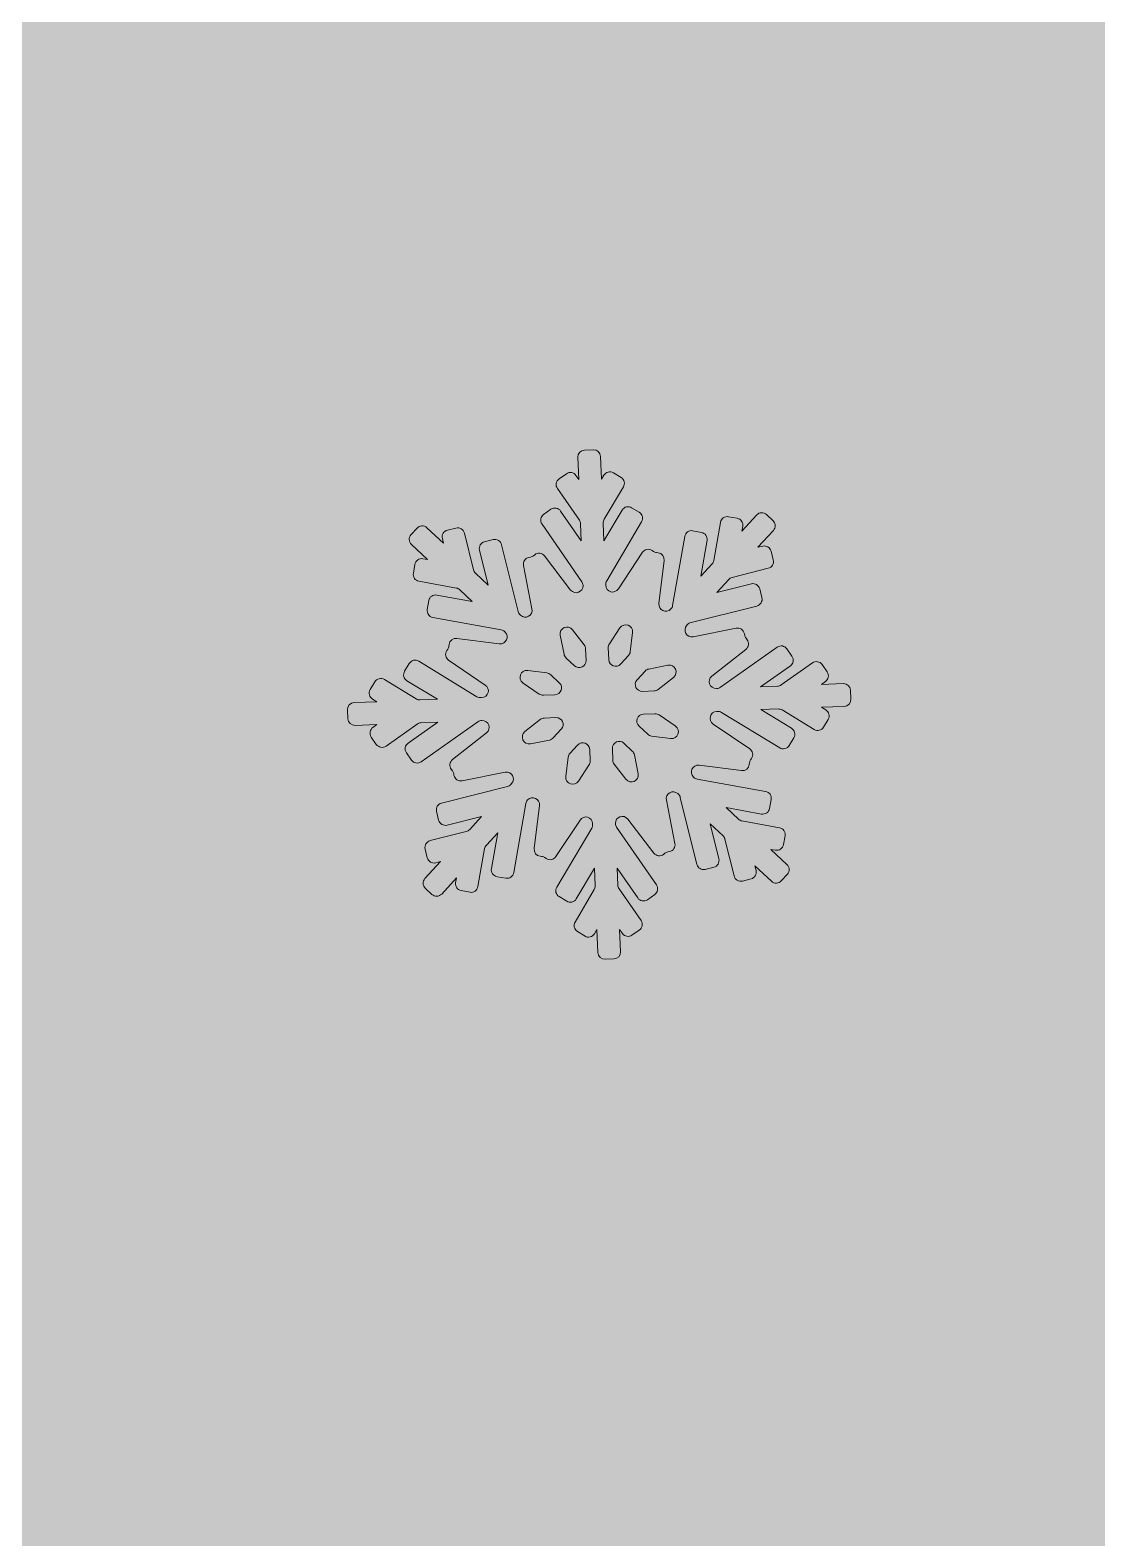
# Model space of a CAD drawing. Header units: millimetres. Extents: x 6 to 192, y -123 to -19.
# Drawn here: x 152.76 to 162.55, y -70.74 to -56.9 of the extents above; entities that cross this region are included whole.
import ezdxf

# ---------------------------------------------------------------- set-up
doc = ezdxf.new("R2010")
doc.units = ezdxf.units.MM
doc.header["$MEASUREMENT"] = 0
doc.layers.add('engraving', color=7, linetype='Continuous')
doc.layers.add('Layer 1', color=7, linetype='Continuous')

msp = doc.modelspace()

# ---------------------------------------------------------------- hatches: boundary and pattern name
at = {"layer": 'Layer 1'}
h = msp.add_hatch(color=2, dxfattribs=at)
h.dxf.hatch_style = 2
edge = h.paths.add_edge_path()
edge.add_spline(control_points=[(177.812, -93.85), (176.467, -94.657), (175.24, -95.279), (174.131, -95.716), (173.022, -96.154), (171.927, -96.439), (170.853, -96.573), (169.777, -96.709), (168.668, -96.691), (167.525, -96.523), (166.382, -96.356), (165.071, -96.069), (163.592, -95.665), (166.349, -92.372), (168.685, -88.49), (170.601, -84.018), (172.518, -79.547), (173.475, -74.992), (173.475, -70.352), (173.475, -65.108), (172.483, -60.184), (170.5, -55.578), (168.516, -50.974), (165.811, -46.956), (162.382, -43.527), (158.953, -40.098), (154.935, -37.393), (150.331, -35.409), (148.214, -34.498), (146.029, -33.798), (143.778, -33.306), (143.229, -31.368), (141.514, -29.909), (139.444, -29.751), (140.949, -28.636), (141.929, -26.852), (141.929, -24.835), (141.929, -21.455), (139.189, -18.715), (135.808, -18.715), (132.428, -18.715), (129.688, -21.455), (129.688, -24.835), (129.688, -26.852), (130.667, -28.636), (132.172, -29.751), (130.144, -29.906), (128.457, -31.31), (127.874, -33.19), (125.431, -33.686), (123.067, -34.425), (120.782, -35.409), (116.177, -37.393), (112.159, -40.098), (108.731, -43.527), (105.302, -46.956), (102.595, -50.974), (100.612, -55.578), (98.628, -60.184), (97.637, -65.108), (97.637, -70.352), (97.637, -75.395), (98.527, -80.102), (100.31, -84.472), (102.09, -88.843), (104.596, -92.74), (107.823, -96.17), (106.209, -97.516), (104.747, -98.809), (103.436, -100.053), (102.125, -101.298), (100.998, -102.39), (100.058, -103.33), (99.115, -104.272), (98.174, -105.347), (97.234, -106.557), (97.234, -106.557), (116.799, -116.844), (116.799, -116.844), (116.865, -116.844), (117.605, -116.322), (119.017, -115.28), (120.429, -114.237), (122.108, -113.095), (124.059, -111.851), (126.009, -110.607), (128.026, -109.464), (130.111, -108.423), (132.193, -107.38), (134.009, -106.86), (135.556, -106.86), (136.699, -106.86), (137.876, -107.044), (139.086, -107.414), (140.296, -107.783), (141.523, -108.237), (142.767, -108.776), (144.01, -109.313), (145.271, -109.901), (146.548, -110.541), (147.825, -111.178), (149.104, -111.767), (150.381, -112.306), (152.196, -113.112), (154.045, -113.884), (155.927, -114.625), (157.81, -115.364), (159.725, -115.986), (161.676, -116.491), (163.626, -116.995), (165.625, -117.331), (167.677, -117.499), (169.727, -117.666), (171.827, -117.583), (173.979, -117.247), (176.869, -116.776), (179.426, -116.07), (181.644, -115.129), (183.863, -114.187), (185.744, -113.247), (187.292, -112.306), (189.039, -111.162), (190.585, -109.951), (191.93, -108.674), (191.93, -108.674), (177.812, -93.85), (177.812, -93.85)], knot_values=[0, 0, 0, 0, 1, 1, 1, 2, 2, 2, 3, 3, 3, 4, 4, 4, 5, 5, 5, 6, 6, 6, 7, 7, 7, 8, 8, 8, 9, 9, 9, 10, 10, 10, 11, 11, 11, 12, 12, 12, 13, 13, 13, 14, 14, 14, 15, 15, 15, 16, 16, 16, 17, 17, 17, 18, 18, 18, 19, 19, 19, 20, 20, 20, 21, 21, 21, 22, 22, 22, 23, 23, 23, 24, 24, 24, 25, 25, 25, 26, 26, 26, 27, 27, 27, 28, 28, 28, 29, 29, 29, 30, 30, 30, 31, 31, 31, 32, 32, 32, 33, 33, 33, 34, 34, 34, 35, 35, 35, 36, 36, 36, 37, 37, 37, 38, 38, 38, 39, 39, 39, 40, 40, 40, 41, 41, 41, 42, 42, 42, 42], degree=3, periodic=1)
edge = h.paths.add_edge_path()
edge.add_spline(control_points=[(132.001, -24.835), (132.001, -22.736), (133.709, -21.028), (135.808, -21.028), (137.908, -21.028), (139.616, -22.736), (139.616, -24.835), (139.616, -26.935), (137.908, -28.643), (135.808, -28.643), (133.709, -28.643), (132.001, -26.935), (132.001, -24.835)], knot_values=[0, 0, 0, 0, 1, 1, 1, 2, 2, 2, 3, 3, 3, 4, 4, 4, 4], degree=3, periodic=1)
edge = h.paths.add_edge_path()
edge.add_spline(control_points=[(150.532, -76.504), (149.691, -78.455), (148.566, -80.152), (147.154, -81.597), (145.742, -83.044), (144.061, -84.186), (142.111, -85.026), (140.16, -85.867), (138.078, -86.286), (135.859, -86.286), (133.64, -86.286), (131.556, -85.867), (129.607, -85.026), (127.655, -84.186), (125.958, -83.044), (124.513, -81.597), (123.067, -80.152), (121.924, -78.455), (121.085, -76.504), (120.243, -74.555), (119.824, -72.47), (119.824, -70.252), (119.824, -68.033), (120.243, -65.95), (121.085, -63.999), (121.924, -62.05), (123.067, -60.369), (124.513, -58.957), (125.958, -57.545), (127.655, -56.42), (129.607, -55.578), (131.556, -54.738), (133.64, -54.318), (135.859, -54.318), (138.078, -54.318), (140.16, -54.738), (142.111, -55.578), (144.061, -56.42), (145.742, -57.545), (147.154, -58.957), (148.566, -60.369), (149.691, -62.05), (150.532, -63.999), (151.372, -65.95), (151.793, -68.033), (151.793, -70.252), (151.793, -72.47), (151.372, -74.555), (150.532, -76.504)], knot_values=[0, 0, 0, 0, 1, 1, 1, 2, 2, 2, 3, 3, 3, 4, 4, 4, 5, 5, 5, 6, 6, 6, 7, 7, 7, 8, 8, 8, 9, 9, 9, 10, 10, 10, 11, 11, 11, 12, 12, 12, 13, 13, 13, 14, 14, 14, 15, 15, 15, 16, 16, 16, 16], degree=3, periodic=1)

# ---------------------------------------------------------------- linework, layer by layer
at = {"layer": 'engraving', "lineweight": 0}
for points, knots in [([(160.288, -62.958), (160.287, -62.923), (160.258, -62.895), (160.223, -62.897), (160.223, -62.897), (160.021, -62.905), (160.021, -62.905), (160.021, -62.905), (160.058, -62.878), (160.058, -62.878), (160.087, -62.858), (160.094, -62.819), (160.074, -62.79), (160.074, -62.79), (160.027, -62.722), (160.027, -62.722), (160.007, -62.693), (159.967, -62.686), (159.938, -62.707), (159.938, -62.707), (159.652, -62.909), (159.652, -62.909), (159.642, -62.916), (159.63, -62.92), (159.618, -62.92), (159.618, -62.92), (159.463, -62.926), (159.463, -62.926), (159.463, -62.926), (159.736, -62.734), (159.736, -62.734), (159.764, -62.714), (159.771, -62.675), (159.751, -62.646), (159.751, -62.646), (159.704, -62.578), (159.704, -62.578), (159.684, -62.549), (159.644, -62.542), (159.615, -62.562), (159.615, -62.562), (159.094, -62.93), (159.094, -62.93), (159.084, -62.937), (159.073, -62.941), (159.06, -62.942), (159.06, -62.942), (159.057, -62.942), (159.057, -62.942), (158.996, -62.944), (158.967, -62.867), (159.016, -62.829), (159.016, -62.829), (159.328, -62.583), (159.328, -62.583), (159.355, -62.561), (159.36, -62.522), (159.339, -62.494), (159.339, -62.494), (159.329, -62.481), (159.329, -62.481), (159.323, -62.473), (159.319, -62.464), (159.317, -62.455), (159.317, -62.455), (159.314, -62.439), (159.314, -62.439), (159.307, -62.404), (159.274, -62.382), (159.239, -62.389), (159.239, -62.389), (158.845, -62.467), (158.845, -62.467), (158.785, -62.479), (158.744, -62.408), (158.786, -62.362), (158.786, -62.362), (158.792, -62.355), (158.792, -62.355), (158.8, -62.346), (158.811, -62.34), (158.824, -62.337), (158.824, -62.337), (159.428, -62.185), (159.428, -62.185), (159.462, -62.176), (159.483, -62.142), (159.475, -62.108), (159.475, -62.108), (159.455, -62.028), (159.455, -62.028), (159.446, -61.993), (159.412, -61.973), (159.378, -61.981), (159.378, -61.981), (159.061, -62.061), (159.061, -62.061), (159.061, -62.061), (159.17, -61.941), (159.17, -61.941), (159.178, -61.932), (159.189, -61.925), (159.201, -61.922), (159.201, -61.922), (159.533, -61.839), (159.533, -61.839), (159.567, -61.831), (159.588, -61.796), (159.579, -61.762), (159.579, -61.762), (159.559, -61.682), (159.559, -61.682), (159.551, -61.648), (159.516, -61.627), (159.482, -61.636), (159.482, -61.636), (159.439, -61.646), (159.439, -61.646), (159.439, -61.646), (159.581, -61.491), (159.581, -61.491), (159.604, -61.465), (159.603, -61.425), (159.577, -61.402), (159.577, -61.402), (159.517, -61.346), (159.517, -61.346), (159.491, -61.321), (159.451, -61.323), (159.427, -61.349), (159.427, -61.349), (159.291, -61.498), (159.291, -61.498), (159.291, -61.498), (159.299, -61.453), (159.299, -61.453), (159.305, -61.419), (159.282, -61.386), (159.248, -61.38), (159.248, -61.38), (159.168, -61.366), (159.168, -61.366), (159.133, -61.359), (159.1, -61.382), (159.094, -61.417), (159.094, -61.417), (159.033, -61.766), (159.033, -61.766), (159.031, -61.778), (159.026, -61.789), (159.017, -61.798), (159.017, -61.798), (158.913, -61.912), (158.913, -61.912), (158.913, -61.912), (158.971, -61.582), (158.971, -61.582), (158.977, -61.548), (158.954, -61.515), (158.92, -61.509), (158.92, -61.509), (158.839, -61.494), (158.839, -61.494), (158.805, -61.488), (158.772, -61.511), (158.766, -61.546), (158.766, -61.546), (158.655, -62.18), (158.655, -62.18), (158.653, -62.192), (158.648, -62.203), (158.64, -62.212), (158.64, -62.212), (158.639, -62.212), (158.639, -62.212), (158.598, -62.258), (158.522, -62.223), (158.53, -62.162), (158.53, -62.162), (158.578, -61.766), (158.578, -61.766), (158.582, -61.732), (158.557, -61.7), (158.523, -61.696), (158.523, -61.696), (158.508, -61.694), (158.508, -61.694), (158.498, -61.693), (158.488, -61.689), (158.48, -61.683), (158.48, -61.683), (158.467, -61.675), (158.467, -61.675), (158.438, -61.655), (158.398, -61.663), (158.379, -61.692), (158.379, -61.692), (158.157, -62.028), (158.157, -62.028), (158.123, -62.079), (158.044, -62.057), (158.041, -61.995), (158.041, -61.995), (158.041, -61.988), (158.041, -61.988), (158.04, -61.976), (158.043, -61.964), (158.05, -61.953), (158.05, -61.953), (158.371, -61.412), (158.371, -61.412), (158.389, -61.382), (158.379, -61.343), (158.349, -61.325), (158.349, -61.325), (158.279, -61.283), (158.279, -61.283), (158.249, -61.264), (158.21, -61.274), (158.192, -61.304), (158.192, -61.304), (158.025, -61.586), (158.025, -61.586), (158.025, -61.586), (158.018, -61.424), (158.018, -61.424), (158.017, -61.412), (158.021, -61.4), (158.027, -61.389), (158.027, -61.389), (158.203, -61.092), (158.203, -61.092), (158.221, -61.062), (158.211, -61.024), (158.182, -61.005), (158.182, -61.005), (158.111, -60.963), (158.111, -60.963), (158.081, -60.944), (158.042, -60.954), (158.024, -60.985), (158.024, -60.985), (158.002, -61.022), (158.002, -61.022), (158.002, -61.022), (157.993, -60.812), (157.993, -60.812), (157.992, -60.777), (157.962, -60.749), (157.927, -60.751), (157.927, -60.751), (157.846, -60.754), (157.846, -60.754), (157.811, -60.755), (157.784, -60.785), (157.785, -60.82), (157.785, -60.82), (157.793, -61.023), (157.793, -61.023), (157.793, -61.023), (157.768, -60.987), (157.768, -60.987), (157.748, -60.958), (157.709, -60.951), (157.68, -60.971), (157.68, -60.971), (157.613, -61.019), (157.613, -61.019), (157.584, -61.039), (157.578, -61.078), (157.597, -61.106), (157.597, -61.106), (157.799, -61.398), (157.799, -61.398), (157.805, -61.408), (157.809, -61.419), (157.81, -61.431), (157.81, -61.431), (157.816, -61.587), (157.816, -61.587), (157.816, -61.587), (157.627, -61.313), (157.627, -61.313), (157.607, -61.284), (157.567, -61.277), (157.538, -61.297), (157.538, -61.297), (157.471, -61.345), (157.471, -61.345), (157.443, -61.365), (157.436, -61.404), (157.456, -61.433), (157.456, -61.433), (157.821, -61.962), (157.821, -61.962), (157.828, -61.972), (157.832, -61.983), (157.833, -61.995), (157.833, -61.995), (157.833, -61.996), (157.833, -61.996), (157.835, -62.058), (157.757, -62.087), (157.719, -62.038), (157.719, -62.038), (157.478, -61.725), (157.478, -61.725), (157.457, -61.697), (157.417, -61.692), (157.389, -61.714), (157.389, -61.714), (157.377, -61.723), (157.377, -61.723), (157.369, -61.73), (157.36, -61.734), (157.35, -61.736), (157.35, -61.736), (157.335, -61.739), (157.335, -61.739), (157.301, -61.746), (157.279, -61.779), (157.286, -61.813), (157.286, -61.813), (157.364, -62.211), (157.364, -62.211), (157.376, -62.272), (157.303, -62.312), (157.258, -62.27), (157.258, -62.27), (157.255, -62.266), (157.255, -62.266), (157.246, -62.258), (157.239, -62.247), (157.236, -62.235), (157.236, -62.235), (157.085, -61.622), (157.085, -61.622), (157.076, -61.588), (157.042, -61.567), (157.008, -61.575), (157.008, -61.575), (156.928, -61.595), (156.928, -61.595), (156.895, -61.604), (156.874, -61.638), (156.882, -61.672), (156.882, -61.672), (156.962, -61.992), (156.962, -61.992), (156.962, -61.992), (156.844, -61.883), (156.844, -61.883), (156.835, -61.874), (156.829, -61.864), (156.826, -61.852), (156.826, -61.852), (156.743, -61.515), (156.743, -61.515), (156.734, -61.481), (156.7, -61.46), (156.666, -61.469), (156.666, -61.469), (156.587, -61.489), (156.587, -61.489), (156.553, -61.497), (156.532, -61.531), (156.541, -61.565), (156.541, -61.565), (156.551, -61.609), (156.551, -61.609), (156.551, -61.609), (156.399, -61.466), (156.399, -61.466), (156.373, -61.442), (156.333, -61.444), (156.309, -61.47), (156.309, -61.47), (156.253, -61.531), (156.253, -61.531), (156.23, -61.556), (156.232, -61.596), (156.257, -61.62), (156.257, -61.62), (156.406, -61.759), (156.406, -61.759), (156.406, -61.759), (156.363, -61.751), (156.363, -61.751), (156.328, -61.745), (156.295, -61.768), (156.289, -61.803), (156.289, -61.803), (156.275, -61.884), (156.275, -61.884), (156.269, -61.919), (156.291, -61.951), (156.326, -61.958), (156.326, -61.958), (156.67, -62.02), (156.67, -62.02), (156.682, -62.022), (156.693, -62.028), (156.702, -62.036), (156.702, -62.036), (156.816, -62.143), (156.816, -62.143), (156.816, -62.143), (156.491, -62.084), (156.491, -62.084), (156.456, -62.077), (156.423, -62.101), (156.417, -62.135), (156.417, -62.135), (156.403, -62.217), (156.403, -62.217), (156.397, -62.251), (156.419, -62.284), (156.454, -62.29), (156.454, -62.29), (157.081, -62.404), (157.081, -62.404), (157.093, -62.406), (157.104, -62.411), (157.113, -62.42), (157.113, -62.42), (157.116, -62.422), (157.116, -62.422), (157.16, -62.464), (157.125, -62.539), (157.064, -62.532), (157.064, -62.532), (156.674, -62.482), (156.674, -62.482), (156.639, -62.478), (156.607, -62.502), (156.603, -62.537), (156.603, -62.537), (156.601, -62.553), (156.601, -62.553), (156.6, -62.563), (156.596, -62.572), (156.591, -62.581), (156.591, -62.581), (156.582, -62.594), (156.582, -62.594), (156.563, -62.623), (156.57, -62.662), (156.599, -62.682), (156.599, -62.682), (156.935, -62.91), (156.935, -62.91), (156.986, -62.944), (156.964, -63.023), (156.902, -63.026), (156.902, -63.026), (156.894, -63.026), (156.894, -63.026), (156.882, -63.026), (156.87, -63.023), (156.859, -63.017), (156.859, -63.017), (156.324, -62.691), (156.324, -62.691), (156.294, -62.672), (156.255, -62.682), (156.237, -62.713), (156.237, -62.713), (156.195, -62.783), (156.195, -62.783), (156.177, -62.813), (156.186, -62.852), (156.216, -62.87), (156.216, -62.87), (156.497, -63.041), (156.497, -63.041), (156.497, -63.041), (156.337, -63.047), (156.337, -63.047), (156.325, -63.048), (156.312, -63.045), (156.302, -63.038), (156.302, -63.038), (156.009, -62.86), (156.009, -62.86), (155.978, -62.841), (155.939, -62.851), (155.921, -62.882), (155.921, -62.882), (155.879, -62.952), (155.879, -62.952), (155.861, -62.982), (155.871, -63.021), (155.901, -63.039), (155.901, -63.039), (155.94, -63.063), (155.94, -63.063), (155.94, -63.063), (155.731, -63.071), (155.731, -63.071), (155.696, -63.072), (155.669, -63.102), (155.67, -63.137), (155.67, -63.137), (155.674, -63.22), (155.674, -63.22), (155.675, -63.255), (155.705, -63.282), (155.74, -63.281), (155.74, -63.281), (155.941, -63.273), (155.941, -63.273), (155.941, -63.273), (155.904, -63.299), (155.904, -63.299), (155.876, -63.319), (155.869, -63.359), (155.888, -63.387), (155.888, -63.387), (155.935, -63.455), (155.935, -63.455), (155.956, -63.484), (155.995, -63.491), (156.024, -63.471), (156.024, -63.471), (156.31, -63.269), (156.31, -63.269), (156.32, -63.262), (156.332, -63.258), (156.344, -63.257), (156.344, -63.257), (156.499, -63.251), (156.499, -63.251), (156.499, -63.251), (156.227, -63.443), (156.227, -63.443), (156.198, -63.463), (156.191, -63.503), (156.211, -63.531), (156.211, -63.531), (156.258, -63.599), (156.258, -63.599), (156.278, -63.628), (156.318, -63.635), (156.347, -63.615), (156.347, -63.615), (156.868, -63.247), (156.868, -63.247), (156.878, -63.24), (156.89, -63.236), (156.902, -63.235), (156.902, -63.235), (156.905, -63.235), (156.905, -63.235), (156.966, -63.233), (156.995, -63.311), (156.947, -63.349), (156.947, -63.349), (156.634, -63.595), (156.634, -63.595), (156.607, -63.616), (156.602, -63.656), (156.623, -63.683), (156.623, -63.683), (156.633, -63.696), (156.633, -63.696), (156.639, -63.704), (156.643, -63.713), (156.645, -63.723), (156.645, -63.723), (156.648, -63.739), (156.648, -63.739), (156.655, -63.773), (156.689, -63.795), (156.723, -63.789), (156.723, -63.789), (157.117, -63.71), (157.117, -63.71), (157.178, -63.698), (157.218, -63.77), (157.177, -63.815), (157.177, -63.815), (157.17, -63.822), (157.17, -63.822), (157.162, -63.831), (157.151, -63.838), (157.139, -63.841), (157.139, -63.841), (156.534, -63.993), (156.534, -63.993), (156.5, -64.001), (156.479, -64.035), (156.488, -64.069), (156.488, -64.069), (156.507, -64.15), (156.507, -64.15), (156.516, -64.184), (156.55, -64.205), (156.585, -64.196), (156.585, -64.196), (156.901, -64.117), (156.901, -64.117), (156.901, -64.117), (156.792, -64.236), (156.792, -64.236), (156.784, -64.245), (156.773, -64.252), (156.761, -64.255), (156.761, -64.255), (156.429, -64.338), (156.429, -64.338), (156.395, -64.347), (156.375, -64.381), (156.383, -64.415), (156.383, -64.415), (156.403, -64.495), (156.403, -64.495), (156.411, -64.53), (156.446, -64.55), (156.48, -64.542), (156.48, -64.542), (156.523, -64.531), (156.523, -64.531), (156.523, -64.531), (156.381, -64.686), (156.381, -64.686), (156.358, -64.712), (156.359, -64.752), (156.385, -64.776), (156.385, -64.776), (156.445, -64.832), (156.445, -64.832), (156.471, -64.856), (156.511, -64.854), (156.535, -64.828), (156.535, -64.828), (156.671, -64.679), (156.671, -64.679), (156.671, -64.679), (156.663, -64.724), (156.663, -64.724), (156.657, -64.758), (156.68, -64.791), (156.714, -64.797), (156.714, -64.797), (156.795, -64.812), (156.795, -64.812), (156.829, -64.818), (156.862, -64.795), (156.868, -64.76), (156.868, -64.76), (156.929, -64.411), (156.929, -64.411), (156.931, -64.399), (156.937, -64.388), (156.945, -64.379), (156.945, -64.379), (157.049, -64.265), (157.049, -64.265), (157.049, -64.265), (156.991, -64.595), (156.991, -64.595), (156.985, -64.63), (157.008, -64.662), (157.043, -64.669), (157.043, -64.669), (157.123, -64.683), (157.123, -64.683), (157.157, -64.689), (157.191, -64.666), (157.197, -64.632), (157.197, -64.632), (157.307, -63.997), (157.307, -63.997), (157.309, -63.985), (157.315, -63.974), (157.323, -63.965), (157.323, -63.965), (157.323, -63.965), (157.323, -63.965), (157.364, -63.92), (157.44, -63.954), (157.433, -64.016), (157.433, -64.016), (157.384, -64.411), (157.384, -64.411), (157.38, -64.446), (157.405, -64.477), (157.439, -64.482), (157.439, -64.482), (157.455, -64.483), (157.455, -64.483), (157.465, -64.485), (157.474, -64.488), (157.482, -64.494), (157.482, -64.494), (157.495, -64.502), (157.495, -64.502), (157.524, -64.522), (157.564, -64.514), (157.583, -64.485), (157.583, -64.485), (157.805, -64.15), (157.805, -64.15), (157.839, -64.098), (157.919, -64.121), (157.921, -64.182), (157.921, -64.182), (157.921, -64.189), (157.921, -64.189), (157.922, -64.201), (157.919, -64.214), (157.913, -64.224), (157.913, -64.224), (157.591, -64.766), (157.591, -64.766), (157.574, -64.796), (157.583, -64.834), (157.613, -64.852), (157.613, -64.852), (157.683, -64.895), (157.683, -64.895), (157.713, -64.913), (157.752, -64.903), (157.77, -64.873), (157.77, -64.873), (157.938, -64.591), (157.938, -64.591), (157.938, -64.591), (157.944, -64.753), (157.944, -64.753), (157.945, -64.766), (157.942, -64.778), (157.935, -64.788), (157.935, -64.788), (157.759, -65.085), (157.759, -65.085), (157.741, -65.115), (157.751, -65.154), (157.781, -65.172), (157.781, -65.172), (157.851, -65.215), (157.851, -65.215), (157.881, -65.233), (157.92, -65.223), (157.938, -65.193), (157.938, -65.193), (157.96, -65.155), (157.96, -65.155), (157.96, -65.155), (157.969, -65.366), (157.969, -65.366), (157.97, -65.401), (158, -65.428), (158.035, -65.427), (158.035, -65.427), (158.116, -65.423), (158.116, -65.423), (158.151, -65.422), (158.179, -65.393), (158.177, -65.358), (158.177, -65.358), (158.169, -65.154), (158.169, -65.154), (158.169, -65.154), (158.194, -65.19), (158.194, -65.19), (158.214, -65.219), (158.254, -65.226), (158.282, -65.206), (158.282, -65.206), (158.349, -65.159), (158.349, -65.159), (158.378, -65.139), (158.385, -65.1), (158.365, -65.071), (158.365, -65.071), (158.164, -64.78), (158.164, -64.78), (158.157, -64.77), (158.153, -64.758), (158.152, -64.746), (158.152, -64.746), (158.146, -64.59), (158.146, -64.59), (158.146, -64.59), (158.335, -64.864), (158.335, -64.864), (158.355, -64.893), (158.395, -64.9), (158.424, -64.88), (158.424, -64.88), (158.491, -64.833), (158.491, -64.833), (158.519, -64.813), (158.526, -64.773), (158.507, -64.745), (158.507, -64.745), (158.141, -64.216), (158.141, -64.216), (158.134, -64.206), (158.13, -64.194), (158.13, -64.182), (158.13, -64.182), (158.13, -64.181), (158.13, -64.181), (158.127, -64.119), (158.205, -64.091), (158.243, -64.14), (158.243, -64.14), (158.484, -64.452), (158.484, -64.452), (158.505, -64.48), (158.545, -64.485), (158.573, -64.463), (158.573, -64.463), (158.585, -64.454), (158.585, -64.454), (158.593, -64.448), (158.602, -64.444), (158.612, -64.442), (158.612, -64.442), (158.627, -64.439), (158.627, -64.439), (158.661, -64.432), (158.683, -64.398), (158.677, -64.364), (158.677, -64.364), (158.598, -63.966), (158.598, -63.966), (158.586, -63.906), (158.659, -63.865), (158.704, -63.907), (158.704, -63.907), (158.708, -63.911), (158.708, -63.911), (158.717, -63.919), (158.723, -63.93), (158.726, -63.942), (158.726, -63.942), (158.878, -64.556), (158.878, -64.556), (158.886, -64.59), (158.921, -64.61), (158.955, -64.602), (158.955, -64.602), (159.034, -64.582), (159.034, -64.582), (159.068, -64.574), (159.088, -64.539), (159.08, -64.505), (159.08, -64.505), (159.001, -64.185), (159.001, -64.185), (159.001, -64.185), (159.118, -64.295), (159.118, -64.295), (159.127, -64.303), (159.133, -64.314), (159.136, -64.326), (159.136, -64.326), (159.219, -64.662), (159.219, -64.662), (159.228, -64.696), (159.262, -64.717), (159.296, -64.709), (159.296, -64.709), (159.375, -64.689), (159.375, -64.689), (159.409, -64.68), (159.43, -64.646), (159.422, -64.612), (159.422, -64.612), (159.411, -64.568), (159.411, -64.568), (159.411, -64.568), (159.563, -64.711), (159.563, -64.711), (159.589, -64.735), (159.63, -64.733), (159.653, -64.707), (159.653, -64.707), (159.709, -64.647), (159.709, -64.647), (159.732, -64.621), (159.731, -64.581), (159.705, -64.558), (159.705, -64.558), (159.556, -64.418), (159.556, -64.418), (159.556, -64.418), (159.6, -64.426), (159.6, -64.426), (159.634, -64.432), (159.667, -64.409), (159.673, -64.375), (159.673, -64.375), (159.688, -64.293), (159.688, -64.293), (159.694, -64.259), (159.671, -64.226), (159.636, -64.22), (159.636, -64.22), (159.292, -64.157), (159.292, -64.157), (159.28, -64.155), (159.269, -64.15), (159.26, -64.141), (159.26, -64.141), (159.146, -64.035), (159.146, -64.035), (159.146, -64.035), (159.472, -64.094), (159.472, -64.094), (159.506, -64.1), (159.539, -64.077), (159.545, -64.042), (159.545, -64.042), (159.56, -63.96), (159.56, -63.96), (159.566, -63.926), (159.543, -63.893), (159.508, -63.887), (159.508, -63.887), (158.882, -63.774), (158.882, -63.774), (158.87, -63.772), (158.859, -63.766), (158.85, -63.758), (158.85, -63.758), (158.847, -63.755), (158.847, -63.755), (158.802, -63.713), (158.837, -63.638), (158.898, -63.646), (158.898, -63.646), (159.289, -63.695), (159.289, -63.695), (159.323, -63.7), (159.355, -63.675), (159.359, -63.64), (159.359, -63.64), (159.361, -63.624), (159.361, -63.624), (159.363, -63.614), (159.366, -63.605), (159.371, -63.597), (159.371, -63.597), (159.38, -63.583), (159.38, -63.583), (159.4, -63.554), (159.392, -63.515), (159.363, -63.496), (159.363, -63.496), (159.027, -63.268), (159.027, -63.268), (158.976, -63.233), (158.999, -63.154), (159.06, -63.152), (159.06, -63.152), (159.068, -63.152), (159.068, -63.152), (159.08, -63.151), (159.092, -63.154), (159.103, -63.161), (159.103, -63.161), (159.638, -63.487), (159.638, -63.487), (159.668, -63.505), (159.708, -63.495), (159.726, -63.465), (159.726, -63.465), (159.768, -63.394), (159.768, -63.394), (159.785, -63.364), (159.776, -63.325), (159.746, -63.307), (159.746, -63.307), (159.465, -63.136), (159.465, -63.136), (159.465, -63.136), (159.625, -63.13), (159.625, -63.13), (159.638, -63.129), (159.65, -63.133), (159.661, -63.139), (159.661, -63.139), (159.954, -63.318), (159.954, -63.318), (159.984, -63.336), (160.023, -63.326), (160.041, -63.296), (160.041, -63.296), (160.083, -63.225), (160.083, -63.225), (160.101, -63.195), (160.091, -63.156), (160.062, -63.138), (160.062, -63.138), (160.022, -63.114), (160.022, -63.114), (160.022, -63.114), (160.231, -63.106), (160.231, -63.106), (160.266, -63.105), (160.293, -63.076), (160.292, -63.04), (160.292, -63.04), (160.288, -62.958), (160.288, -62.958)], [0, 0, 0, 0, 1, 1, 1, 2, 2, 2, 3, 3, 3, 4, 4, 4, 5, 5, 5, 6, 6, 6, 7, 7, 7, 8, 8, 8, 9, 9, 9, 10, 10, 10, 11, 11, 11, 12, 12, 12, 13, 13, 13, 14, 14, 14, 15, 15, 15, 16, 16, 16, 17, 17, 17, 18, 18, 18, 19, 19, 19, 20, 20, 20, 21, 21, 21, 22, 22, 22, 23, 23, 23, 24, 24, 24, 25, 25, 25, 26, 26, 26, 27, 27, 27, 28, 28, 28, 29, 29, 29, 30, 30, 30, 31, 31, 31, 32, 32, 32, 33, 33, 33, 34, 34, 34, 35, 35, 35, 36, 36, 36, 37, 37, 37, 38, 38, 38, 39, 39, 39, 40, 40, 40, 41, 41, 41, 42, 42, 42, 43, 43, 43, 44, 44, 44, 45, 45, 45, 46, 46, 46, 47, 47, 47, 48, 48, 48, 49, 49, 49, 50, 50, 50, 51, 51, 51, 52, 52, 52, 53, 53, 53, 54, 54, 54, 55, 55, 55, 56, 56, 56, 57, 57, 57, 58, 58, 58, 59, 59, 59, 60, 60, 60, 61, 61, 61, 62, 62, 62, 63, 63, 63, 64, 64, 64, 65, 65, 65, 66, 66, 66, 67, 67, 67, 68, 68, 68, 69, 69, 69, 70, 70, 70, 71, 71, 71, 72, 72, 72, 73, 73, 73, 74, 74, 74, 75, 75, 75, 76, 76, 76, 77, 77, 77, 78, 78, 78, 79, 79, 79, 80, 80, 80, 81, 81, 81, 82, 82, 82, 83, 83, 83, 84, 84, 84, 85, 85, 85, 86, 86, 86, 87, 87, 87, 88, 88, 88, 89, 89, 89, 90, 90, 90, 91, 91, 91, 92, 92, 92, 93, 93, 93, 94, 94, 94, 95, 95, 95, 96, 96, 96, 97, 97, 97, 98, 98, 98, 99, 99, 99, 100, 100, 100, 101, 101, 101, 102, 102, 102, 103, 103, 103, 104, 104, 104, 105, 105, 105, 106, 106, 106, 107, 107, 107, 108, 108, 108, 109, 109, 109, 110, 110, 110, 111, 111, 111, 112, 112, 112, 113, 113, 113, 114, 114, 114, 115, 115, 115, 116, 116, 116, 117, 117, 117, 118, 118, 118, 119, 119, 119, 120, 120, 120, 121, 121, 121, 122, 122, 122, 123, 123, 123, 124, 124, 124, 125, 125, 125, 126, 126, 126, 127, 127, 127, 128, 128, 128, 129, 129, 129, 130, 130, 130, 131, 131, 131, 132, 132, 132, 133, 133, 133, 134, 134, 134, 135, 135, 135, 136, 136, 136, 137, 137, 137, 138, 138, 138, 139, 139, 139, 140, 140, 140, 141, 141, 141, 142, 142, 142, 143, 143, 143, 144, 144, 144, 145, 145, 145, 146, 146, 146, 147, 147, 147, 148, 148, 148, 149, 149, 149, 150, 150, 150, 151, 151, 151, 152, 152, 152, 153, 153, 153, 154, 154, 154, 155, 155, 155, 156, 156, 156, 157, 157, 157, 158, 158, 158, 159, 159, 159, 160, 160, 160, 161, 161, 161, 162, 162, 162, 163, 163, 163, 164, 164, 164, 165, 165, 165, 166, 166, 166, 167, 167, 167, 168, 168, 168, 169, 169, 169, 170, 170, 170, 171, 171, 171, 172, 172, 172, 173, 173, 173, 174, 174, 174, 175, 175, 175, 176, 176, 176, 177, 177, 177, 178, 178, 178, 179, 179, 179, 180, 180, 180, 181, 181, 181, 182, 182, 182, 183, 183, 183, 184, 184, 184, 185, 185, 185, 186, 186, 186, 187, 187, 187, 188, 188, 188, 189, 189, 189, 190, 190, 190, 191, 191, 191, 192, 192, 192, 193, 193, 193, 194, 194, 194, 195, 195, 195, 196, 196, 196, 197, 197, 197, 198, 198, 198, 199, 199, 199, 200, 200, 200, 201, 201, 201, 202, 202, 202, 203, 203, 203, 204, 204, 204, 205, 205, 205, 206, 206, 206, 207, 207, 207, 208, 208, 208, 209, 209, 209, 210, 210, 210, 211, 211, 211, 212, 212, 212, 213, 213, 213, 214, 214, 214, 215, 215, 215, 216, 216, 216, 217, 217, 217, 218, 218, 218, 219, 219, 219, 220, 220, 220, 221, 221, 221, 222, 222, 222, 223, 223, 223, 224, 224, 224, 225, 225, 225, 226, 226, 226, 227, 227, 227, 228, 228, 228, 229, 229, 229, 230, 230, 230, 231, 231, 231, 232, 232, 232, 233, 233, 233, 234, 234, 234, 235, 235, 235, 236, 236, 236, 237, 237, 237, 238, 238, 238, 239, 239, 239, 240, 240, 240, 241, 241, 241, 242, 242, 242, 243, 243, 243, 244, 244, 244, 245, 245, 245, 246, 246, 246, 247, 247, 247, 248, 248, 248, 249, 249, 249, 250, 250, 250, 251, 251, 251, 252, 252, 252, 253, 253, 253, 254, 254, 254, 255, 255, 255, 256, 256, 256, 257, 257, 257, 258, 258, 258, 259, 259, 259, 260, 260, 260, 261, 261, 261, 262, 262, 262, 263, 263, 263, 264, 264, 264, 265, 265, 265, 266, 266, 266, 267, 267, 267, 268, 268, 268, 269, 269, 269, 270, 270, 270, 271, 271, 271, 272, 272, 272, 273, 273, 273, 274, 274, 274, 275, 275, 275, 276, 276, 276, 277, 277, 277, 278, 278, 278, 279, 279, 279, 280, 280, 280, 281, 281, 281, 282, 282, 282, 283, 283, 283, 284, 284, 284, 285, 285, 285, 286, 286, 286, 287, 287, 287, 288, 288, 288, 289, 289, 289, 290, 290, 290, 291, 291, 291, 292, 292, 292, 293, 293, 293, 294, 294, 294, 295, 295, 295, 296, 296, 296, 297, 297, 297, 298, 298, 298, 299, 299, 299, 300, 300, 300, 301, 301, 301, 302, 302, 302, 303, 303, 303, 304, 304, 304, 305, 305, 305, 306, 306, 306, 307, 307, 307, 308, 308, 308, 309, 309, 309, 310, 310, 310, 311, 311, 311, 312, 312, 312, 313, 313, 313, 314, 314, 314, 315, 315, 315, 316, 316, 316, 317, 317, 317, 318, 318, 318, 319, 319, 319, 320, 320, 320, 321, 321, 321, 322, 322, 322, 323, 323, 323, 324, 324, 324, 325, 325, 325, 326, 326, 326, 327, 327, 327, 328, 328, 328, 329, 329, 329, 330, 330, 330, 331, 331, 331, 332, 332, 332, 333, 333, 333, 334, 334, 334, 335, 335, 335, 336, 336, 336, 336]), ([(157.737, -62.403), (157.737, -62.403), (157.843, -62.541), (157.843, -62.541), (157.851, -62.551), (157.856, -62.564), (157.856, -62.577), (157.856, -62.577), (157.86, -62.684), (157.86, -62.684), (157.863, -62.741), (157.795, -62.772), (157.754, -62.733), (157.754, -62.733), (157.677, -62.662), (157.677, -62.662), (157.668, -62.652), (157.661, -62.641), (157.658, -62.628), (157.658, -62.628), (157.624, -62.453), (157.624, -62.453), (157.611, -62.388), (157.696, -62.349), (157.737, -62.403)], [0, 0, 0, 0, 1, 1, 1, 2, 2, 2, 3, 3, 3, 4, 4, 4, 5, 5, 5, 6, 6, 6, 7, 7, 7, 8, 8, 8, 8]), ([(158.069, -62.677), (158.069, -62.677), (158.064, -62.569), (158.064, -62.569), (158.064, -62.556), (158.067, -62.543), (158.075, -62.532), (158.075, -62.532), (158.171, -62.385), (158.171, -62.385), (158.208, -62.33), (158.295, -62.362), (158.287, -62.428), (158.287, -62.428), (158.266, -62.604), (158.266, -62.604), (158.264, -62.617), (158.259, -62.629), (158.25, -62.639), (158.25, -62.639), (158.179, -62.717), (158.179, -62.717), (158.141, -62.759), (158.071, -62.733), (158.069, -62.677)], [0, 0, 0, 0, 1, 1, 1, 2, 2, 2, 3, 3, 3, 4, 4, 4, 5, 5, 5, 6, 6, 6, 7, 7, 7, 8, 8, 8, 8]), ([(157.431, -62.993), (157.431, -62.993), (157.282, -62.892), (157.282, -62.892), (157.227, -62.854), (157.259, -62.768), (157.325, -62.776), (157.325, -62.776), (157.5, -62.799), (157.5, -62.799), (157.513, -62.8), (157.526, -62.806), (157.536, -62.815), (157.536, -62.815), (157.615, -62.89), (157.615, -62.89), (157.657, -62.928), (157.631, -62.997), (157.574, -62.999), (157.574, -62.999), (157.469, -63.004), (157.469, -63.004), (157.455, -63.004), (157.442, -63), (157.431, -62.993)], [0, 0, 0, 0, 1, 1, 1, 2, 2, 2, 3, 3, 3, 4, 4, 4, 5, 5, 5, 6, 6, 6, 7, 7, 7, 8, 8, 8, 8]), ([(158.329, -62.862), (158.329, -62.862), (158.403, -62.782), (158.403, -62.782), (158.412, -62.772), (158.424, -62.765), (158.437, -62.763), (158.437, -62.763), (158.611, -62.728), (158.611, -62.728), (158.677, -62.715), (158.715, -62.799), (158.663, -62.84), (158.663, -62.84), (158.522, -62.951), (158.522, -62.951), (158.512, -62.959), (158.499, -62.964), (158.486, -62.964), (158.486, -62.964), (158.379, -62.968), (158.379, -62.968), (158.322, -62.97), (158.291, -62.904), (158.329, -62.862)], [0, 0, 0, 0, 1, 1, 1, 2, 2, 2, 3, 3, 3, 4, 4, 4, 5, 5, 5, 6, 6, 6, 7, 7, 7, 8, 8, 8, 8]), ([(157.633, -63.315), (157.633, -63.315), (157.56, -63.395), (157.56, -63.395), (157.551, -63.405), (157.538, -63.412), (157.525, -63.415), (157.525, -63.415), (157.351, -63.45), (157.351, -63.45), (157.286, -63.463), (157.247, -63.379), (157.299, -63.337), (157.299, -63.337), (157.44, -63.227), (157.44, -63.227), (157.45, -63.219), (157.463, -63.214), (157.477, -63.213), (157.477, -63.213), (157.583, -63.209), (157.583, -63.209), (157.64, -63.207), (157.671, -63.274), (157.633, -63.315)], [0, 0, 0, 0, 1, 1, 1, 2, 2, 2, 3, 3, 3, 4, 4, 4, 5, 5, 5, 6, 6, 6, 7, 7, 7, 8, 8, 8, 8]), ([(158.531, -63.185), (158.531, -63.185), (158.68, -63.286), (158.68, -63.286), (158.735, -63.323), (158.703, -63.409), (158.637, -63.401), (158.637, -63.401), (158.462, -63.379), (158.462, -63.379), (158.449, -63.377), (158.436, -63.371), (158.427, -63.362), (158.427, -63.362), (158.347, -63.288), (158.347, -63.288), (158.306, -63.249), (158.331, -63.18), (158.388, -63.178), (158.388, -63.178), (158.493, -63.174), (158.493, -63.174), (158.507, -63.173), (158.52, -63.177), (158.531, -63.185)], [0, 0, 0, 0, 1, 1, 1, 2, 2, 2, 3, 3, 3, 4, 4, 4, 5, 5, 5, 6, 6, 6, 7, 7, 7, 8, 8, 8, 8]), ([(157.894, -63.501), (157.894, -63.501), (157.898, -63.608), (157.898, -63.608), (157.898, -63.621), (157.895, -63.634), (157.887, -63.646), (157.887, -63.646), (157.791, -63.792), (157.791, -63.792), (157.754, -63.848), (157.667, -63.816), (157.675, -63.749), (157.675, -63.749), (157.696, -63.573), (157.696, -63.573), (157.698, -63.56), (157.703, -63.548), (157.712, -63.538), (157.712, -63.538), (157.783, -63.461), (157.783, -63.461), (157.821, -63.419), (157.891, -63.444), (157.894, -63.501)], [0, 0, 0, 0, 1, 1, 1, 2, 2, 2, 3, 3, 3, 4, 4, 4, 5, 5, 5, 6, 6, 6, 7, 7, 7, 8, 8, 8, 8]), ([(158.226, -63.775), (158.226, -63.775), (158.119, -63.637), (158.119, -63.637), (158.111, -63.626), (158.107, -63.614), (158.106, -63.601), (158.106, -63.601), (158.102, -63.493), (158.102, -63.493), (158.099, -63.436), (158.167, -63.406), (158.208, -63.444), (158.208, -63.444), (158.285, -63.516), (158.285, -63.516), (158.295, -63.525), (158.301, -63.537), (158.304, -63.55), (158.304, -63.55), (158.338, -63.724), (158.338, -63.724), (158.351, -63.79), (158.266, -63.828), (158.226, -63.775)], [0, 0, 0, 0, 1, 1, 1, 2, 2, 2, 3, 3, 3, 4, 4, 4, 5, 5, 5, 6, 6, 6, 7, 7, 7, 8, 8, 8, 8])]:
    msp.add_open_spline(points, degree=3, knots=knots, dxfattribs=at)
at = {"layer": 'Layer 1', "lineweight": 0}
msp.add_open_spline([(177.812, -93.85), (176.467, -94.657), (175.24, -95.279), (174.131, -95.716), (173.022, -96.154), (171.927, -96.439), (170.853, -96.573), (169.777, -96.709), (168.668, -96.691), (167.525, -96.523), (166.382, -96.356), (165.071, -96.069), (163.592, -95.665), (166.349, -92.372), (168.685, -88.49), (170.601, -84.018), (172.518, -79.547), (173.475, -74.992), (173.475, -70.352), (173.475, -65.108), (172.483, -60.184), (170.5, -55.578), (168.516, -50.974), (165.811, -46.956), (162.382, -43.527), (158.953, -40.098), (154.935, -37.393), (150.331, -35.409), (148.214, -34.498), (146.029, -33.798), (143.778, -33.306), (143.229, -31.368), (141.514, -29.909), (139.444, -29.751), (140.949, -28.636), (141.929, -26.852), (141.929, -24.835), (141.929, -21.455), (139.189, -18.715), (135.808, -18.715), (132.428, -18.715), (129.688, -21.455), (129.688, -24.835), (129.688, -26.852), (130.667, -28.636), (132.172, -29.751), (130.144, -29.906), (128.457, -31.31), (127.874, -33.19), (125.431, -33.686), (123.067, -34.425), (120.782, -35.409), (116.177, -37.393), (112.159, -40.098), (108.731, -43.527), (105.302, -46.956), (102.595, -50.974), (100.612, -55.578), (98.628, -60.184), (97.637, -65.108), (97.637, -70.352), (97.637, -75.395), (98.527, -80.102), (100.31, -84.472), (102.09, -88.843), (104.596, -92.74), (107.823, -96.17), (106.209, -97.516), (104.747, -98.809), (103.436, -100.053), (102.125, -101.298), (100.998, -102.39), (100.058, -103.33), (99.115, -104.272), (98.174, -105.347), (97.234, -106.557), (97.234, -106.557), (116.799, -116.844), (116.799, -116.844), (116.865, -116.844), (117.605, -116.322), (119.017, -115.28), (120.429, -114.237), (122.108, -113.095), (124.059, -111.851), (126.009, -110.607), (128.026, -109.464), (130.111, -108.423), (132.193, -107.38), (134.009, -106.86), (135.556, -106.86), (136.699, -106.86), (137.876, -107.044), (139.086, -107.414), (140.296, -107.783), (141.523, -108.237), (142.767, -108.776), (144.01, -109.313), (145.271, -109.901), (146.548, -110.541), (147.825, -111.178), (149.104, -111.767), (150.381, -112.306), (152.196, -113.112), (154.045, -113.884), (155.927, -114.625), (157.81, -115.364), (159.725, -115.986), (161.676, -116.491), (163.626, -116.995), (165.625, -117.331), (167.677, -117.499), (169.727, -117.666), (171.827, -117.583), (173.979, -117.247), (176.869, -116.776), (179.426, -116.07), (181.644, -115.129), (183.863, -114.187), (185.744, -113.247), (187.292, -112.306), (189.039, -111.162), (190.585, -109.951), (191.93, -108.674), (191.93, -108.674), (177.812, -93.85), (177.812, -93.85)], degree=3, knots=[0, 0, 0, 0, 1, 1, 1, 2, 2, 2, 3, 3, 3, 4, 4, 4, 5, 5, 5, 6, 6, 6, 7, 7, 7, 8, 8, 8, 9, 9, 9, 10, 10, 10, 11, 11, 11, 12, 12, 12, 13, 13, 13, 14, 14, 14, 15, 15, 15, 16, 16, 16, 17, 17, 17, 18, 18, 18, 19, 19, 19, 20, 20, 20, 21, 21, 21, 22, 22, 22, 23, 23, 23, 24, 24, 24, 25, 25, 25, 26, 26, 26, 27, 27, 27, 28, 28, 28, 29, 29, 29, 30, 30, 30, 31, 31, 31, 32, 32, 32, 33, 33, 33, 34, 34, 34, 35, 35, 35, 36, 36, 36, 37, 37, 37, 38, 38, 38, 39, 39, 39, 40, 40, 40, 41, 41, 41, 42, 42, 42, 42], dxfattribs=at)

doc.saveas('drawing.dxf')
